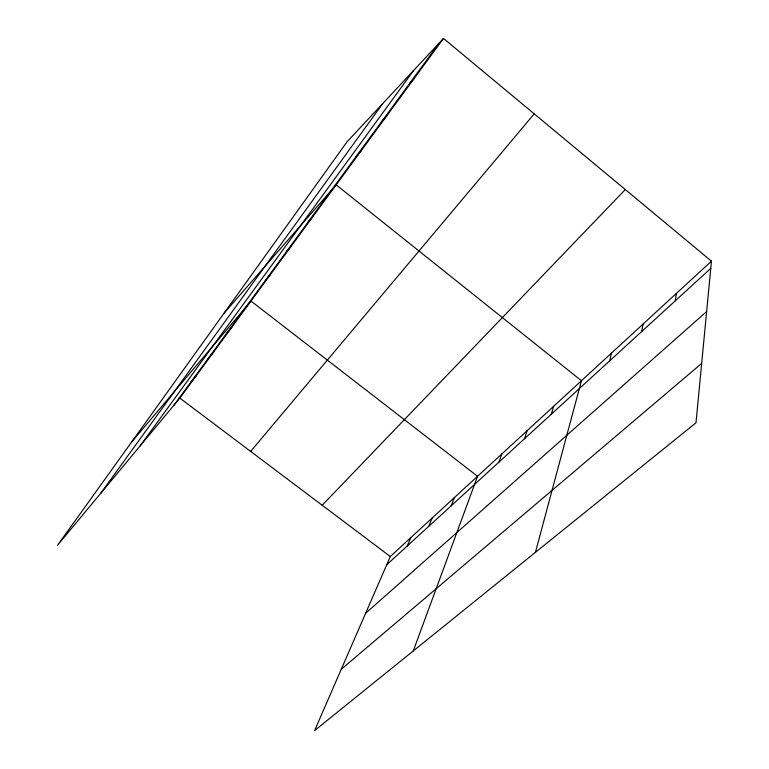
<?xml version="1.0" encoding="UTF-8"?>
<svg xmlns="http://www.w3.org/2000/svg" width="769" height="769" viewBox="0 0 769 769"><rect width="100%" height="100%" fill="white"/><g stroke="black" fill="none" stroke-linecap="round" stroke-linejoin="round"><path stroke-width="1.15" d="M711.46 261.162L695.993 422.777L314.617 730.55L390.306 556.516L711.46 261.162L443.511 38.45L347.136 141.688L57.54 545.25L179.85 398.102L443.511 38.45M675.269 300.833L676.374 293.431M641.625 331.612L643.095 324.037M609.692 360.815L611.499 353.096M535.426 552.353L581.451 380.732L336.168 184.868L224.173 313.041M551.296 414.231L553.661 406.292M524.545 438.705L527.14 430.678M498.994 462.073L501.801 453.989M413.27 650.939L477.559 476.28L250.992 301.063L131.634 441.992M451.182 505.81L454.354 497.62M428.794 526.294L432.12 518.075M407.32 545.932L410.79 537.685M100.768 493.246L382.799 103.488M140.112 445.914L413.693 70.383M174.082 405.042L439.262 42.997M190.789 382.231L196.518 375.378M208.226 358.431L213.897 351.673M250.656 451.403L534.224 113.85M226.432 333.583L232.036 326.921M265.382 280.397L270.823 274.014M286.241 251.915L291.576 245.696M308.129 222.039L313.339 216.022M355.999 156.684L360.911 151.128M382.251 120.839L386.97 115.581M409.964 83.004L414.462 78.073M322.201 505.252L625.293 189.549M386.72 564.773L710.767 268.362M365.611 613.297L706.634 311.551M341.263 669.28L701.674 363.401M179.85 398.102L390.306 556.516"/></g></svg>
